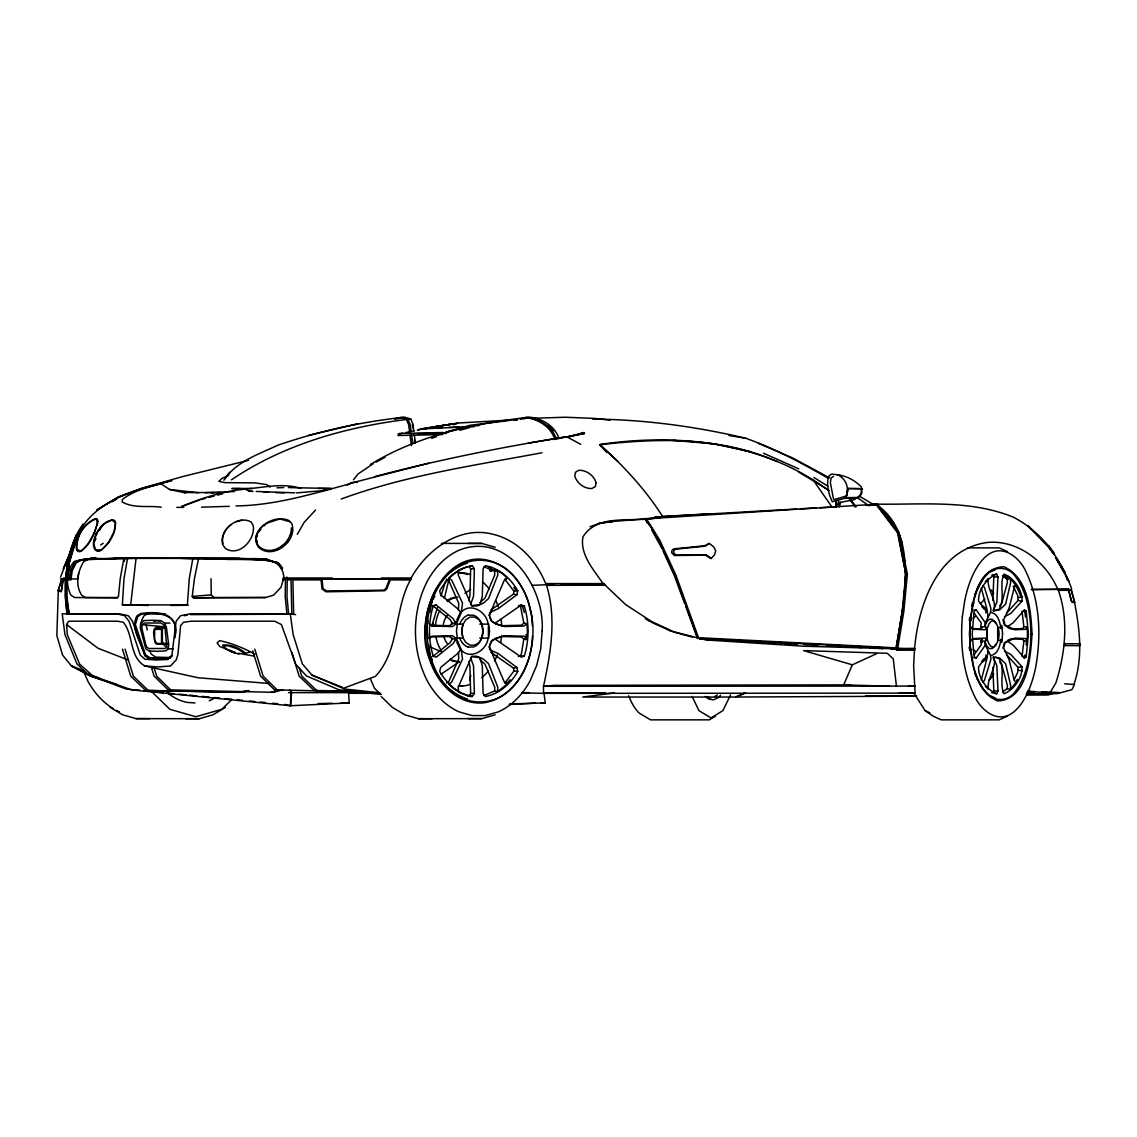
<?xml version="1.0" encoding="UTF-8"?>
<svg xmlns="http://www.w3.org/2000/svg" width="1137" height="1137" viewBox="0 0 1137 1137"><rect width="100%" height="100%" fill="white"/><g stroke="black" fill="none" stroke-linecap="round" stroke-linejoin="round"><path stroke-width="1.5" d="M124.445 561.451L124.459 557.997L88.316 559.106L83.498 561.92C77.586 571.74 75.014 585.072 81.693 595.177L85.261 597.522L117.481 597.522M348.562 692.504L349.215 702.922L290.532 705.75L290.83 691.992M1002.464 691.992L1007.268 688.652L1007.339 685.213L1001.626 664.164L999.693 662.089M847.861 488.37L847.022 495.348L844.962 498.404L846.767 494.95L847.861 488.37L862.173 488.597L860.666 488.995M1007.268 688.652L1010.495 689.292L1010.608 685.213L1005.634 663.695L999.608 658.01L992.971 657.129L996.851 665.685L997.988 690.969L996.623 693.769C986.518 689.605 978.005 677.766 978.587 666.808L987.783 654.486L987.712 651.131M470.59 604.529L473.546 596.285L474.385 568.77L472.225 565.7L469.084 566.652L470.675 568.77L469.894 596.285L468.629 600.649M484.021 695.489L494.623 691.026L494.737 687.26L485.002 664.207L479.956 659.659M257.005 544.282L257.104 541.113M257.26 536.38L257.36 533.225L260.828 529.487M836.292 501.303L835.937 506.875L836.349 501.374M525.877 639.79L526.076 634.56M1008.05 640.017L1011.063 638.895L1022.547 639.292L1023.883 641.14L1027.194 640.813L1027.45 633.934L1027.194 627.055L1023.883 626.729L1022.547 628.576L1011.063 628.974L1008.05 627.851M58.314 590.387L56.85 635.555L62.521 655.011L71.389 665.912L90.733 676.344L116.685 684.474M992.843 600.492L993.837 576.9L992.757 574.981L991.72 575.137M1023.883 641.14L1022.021 656.419L1026.185 656.888L1028.374 633.934L1026.185 610.981L1024.394 609.858L1013.323 622.65L1007.211 626.814L1004.355 624.98L1002.948 619.693M458.467 609.773L458.751 603.349L448.888 580.836L446.429 579.117M987.712 616.737L987.783 613.383L978.587 601.061C978.005 590.103 986.518 578.264 996.623 574.1L997.988 576.9L996.851 602.184L992.971 610.74L998.769 609.617C1005.804 599 998.854 585.072 1003.985 574.1C1014.076 578.264 1022.589 590.103 1022.021 601.061L1010.836 613.383L1004.525 616.737M494.623 691.026L497.551 691.651L497.793 687.189L488.54 663.653L483.452 659.105L476.9 656.291L472.04 656.291L471.272 657.456L458.254 687.189L458.495 691.651L453.336 688.439L448.717 684.048L451.702 682.086L462.532 659.105L461.309 649.781L456.633 638.795L452.398 635.654L431.904 636.208L429.104 638.639M142.082 624.668L141.883 628.264L145.65 644.338L146.9 647.251L148.848 648.502L165.235 648.502L166.826 647.251L165.05 628.264L163.685 624.668L160.772 623.019L144.399 623.019L142.082 624.668L163.373 626.7M427.029 629.528L427.214 626.359M148.35 605.452L122.37 604.898L123.976 578.705L127.6 557.997L153.083 557.698M67.467 579.884L67.58 577.994M495.362 638.326L501.559 636.521L521.442 636.99L523.844 639.037L526.943 638.639L527.412 631.106L526.943 623.588L523.844 623.19L521.442 625.222L501.559 625.705L495.362 623.9M286.822 577.056L286.837 579.017M532.471 635.924C531.746 664.562 515.118 697.123 484.717 702.709C458.495 705.978 437.248 683.678 429.957 660.355C409.874 615.117 450.351 530.752 505.965 568.614A72.029 52.87 88.6 0 1 528.279 601.7L531.675 616.055L532.457 625.933M268.517 683.422L198.051 677.751L144.896 665.984C129.049 657.001 133.853 634.844 123.308 622.309L117.665 621.214L68.646 621.214L66.6 624.583L67.282 634.617L79.675 664.179L92.936 675.947L131.395 689.832L290.532 705.75L291.569 692.234M490.8 567.505L492.193 570.248L491.554 571.044L490.516 571.044L489.194 567.434M847.506 488.683L861.505 488.754L861.235 492.591L859.728 495.661L857.127 497.466L844.905 497.693M861.533 488.91L861.931 492.762L860.254 496.045L857.483 498.006L844.962 498.404M523.844 639.037L521.442 653.533L520.561 655.736L518.401 656.518M903.29 604.685L896.311 648.815L803.958 646.228L705.807 639.946L673.644 631.717L651.6 621.527L625.72 604.657L604.259 584.347L561.223 584.347M903.716 599.583L904.441 591.084M904.725 587.687L905.876 574.086L898.017 532.599L876.428 504.203L645.617 518.87L649.312 524.896M902.408 611.493C906.715 575.208 911.021 528.407 876.641 504.672L870.189 505.141M1006.899 612.815L1018.041 600.492L1017.714 595.617L1014.062 587.943M127.6 557.997L123.961 557.997L120.238 578.634L118.461 596.428L117.31 597.835L74.516 597.522L70.949 595.177C65.548 584.716 66.287 570.376 74.317 561.38L84.664 559.106L157.446 557.841M141.329 624.114L141.67 620.432L143.731 616.112L147.213 613.838L165.235 613.71M987.044 627.539L987.044 640.33M488.398 635.64L488.398 626.586M130.627 605.211L136.127 557.926M63.317 579.017L61.483 590.942L58.371 590.16L61.966 579.017L77.828 578.946L78.666 573.219M66.188 577.056L67.95 562.701L71.688 547.736L76.421 534.788M344.127 688.027L375.466 676.344C400.125 649.625 393.644 609.659 410.883 579.017L283.468 578.946L281.01 587.26L273.576 595.177L265.561 597.522L193.489 597.835L192.224 596.428L194.427 578.634L198.662 557.997M970.799 620.845L971.211 617.547M291.314 527.966C291.925 543.585 270.677 558.196 258.341 545.774C253.835 538.881 257.559 530.112 263.457 525.379M65.69 577.056C67.68 558.509 71.83 539.322 83.086 524.043M65.96 577.056L67.836 562.63M168.148 648.815L168.702 644.821L166.556 628.107L164.652 623.09L160.857 620.589L152.358 620.276L143.958 620.589L140.761 623.09L140.263 628.107L145.82 648.815L148.72 650.847L157.332 651.33L165.831 650.847L168.148 648.815L173.421 648.815M67.126 577.056L69.243 562.63L73.209 547.565M969.264 620.418L969.747 617.192M481.733 638.084L482.841 631.106L481.733 624.128M896.439 647.408L902.124 613.198M69.869 578.946L71.347 570.632L75.44 562.701C87.435 555.595 102.728 559.958 116.102 558.395M457.344 624.128L456.463 631.106L457.344 638.084M1000.93 639.449C999.92 645.432 998.3 653.86 991.336 655.367M1001.669 642.576L1002.322 639.122M428.123 620.816L426.759 627.581L427.995 637.956M429.829 612.36L432.216 600.521M490.772 610.029L513.427 594.168L514.009 591.268L504.814 579.117L507.329 578.179L502.71 573.787L497.551 570.575L494.623 571.2L484.021 566.723M985.907 612.957L986.788 608.579L981.302 588.014M455.781 623.346L453.293 618.798L436.267 605.069L432.842 605.708L449.925 619.423L451.986 622.479L451.474 623.275L455.781 623.346L456.193 621.314M165.846 627.951L156.579 627.951L154.703 629.372L154.49 640.117L157.005 643.485L168.503 643.485M488.981 615.501L490.09 612.289L498.205 608.679L516.838 594.807L517.776 590.799C510.868 578.676 499.385 568.159 485.286 565.7L483.111 568.77L482.287 596.285L480.027 604.529L471.414 605.708M895.899 648.815L896.112 647.877L698.488 637.672L675.947 575.251L659.645 539.961L646.313 518.714L644.665 518.628L647.323 522.906M444.354 598.304L448.774 580.069M469.581 680.438L470.789 675.463M1074.067 684.033C1083.149 657.442 1079.752 628.875 1074.394 601.914L1071.111 589.762M971.638 605.865L972.533 602.539M981.302 679.855L986.788 659.289L985.907 654.912M1002.948 648.175L1004.355 642.888L1007.211 641.055L1013.323 645.219L1024.394 658.01L1026.185 656.888M99.772 530.311L100.61 527.369M71.404 547.892L66.429 564.592L71.205 549.612L60.574 577.056M488.228 637.146C487.475 650.463 469.624 661.194 460.258 648.914M432.842 656.518L449.925 642.789L451.986 639.733L451.474 638.951L455.781 638.88L453.293 643.428L436.267 657.143L433.225 656.205C428.208 640.003 428.208 622.223 433.225 606.021L436.267 605.069M431.733 626.032L437.404 607.67M441.014 595.987L445.661 580.964M1006.899 655.054L1018.041 667.376L1017.714 672.251L1014.062 679.926M1004.525 651.131L1010.836 654.486L1022.021 666.808C1022.589 677.766 1014.076 689.605 1003.985 693.769C998.854 682.797 1005.804 668.869 998.769 658.252L995.728 657.129M840.769 502.256L839.262 506.875L838.537 501.303M77.003 550.01L81.395 550.948L87.876 544.282L94.073 533.225L97.469 523.262L96.304 518.941C83.953 523.091 75.539 537.147 77.003 550.01L80.471 550.948M914.304 649.213L914.603 648.346C918.454 604.969 936.888 550.507 985.992 542.633C1017.103 538.824 1046.296 561.706 1057.765 589.364L1068.496 589.449L1071.566 601.374L1074.508 601.914M489.621 645.262L491.511 640.913L494.837 638.88L521.229 657.143L524.285 656.205C529.288 640.003 529.288 622.223 524.285 606.021L521.229 605.069L518.401 605.708M78.169 534.006L69.357 562.545L66.955 578.946M71.802 547.807L76.463 535.101M73.607 547.409L76.492 539.578M984.969 626.16L986.419 622.252L989.218 619.295L992.26 619.295L995.06 622.252M972.632 606.021L973.883 602.695M389.593 579.017L385.884 588.582L383.695 590.16L326.717 590.942L323.007 588.668L322.069 579.017M1006.785 579.06L1008.107 577.781L1006.785 579.06L1004.468 576.26M895.899 649.284L896.269 648.346M292.564 530.638L287.76 541.923L277.13 550.01L273.69 550.265M974.935 594.424L976.143 591.567M977.365 588.71L983.548 577.866M876.613 653.676L852.324 664.818L843.682 684.886L554.103 685.355L543.5 686.307L543.5 693.357L915.1 693.129L913.636 665.671L914.518 649.284L699.809 638.639M456.818 619.85L460.513 612.289L457.628 608.679L440.659 594.807L439.721 590.799C446.628 578.676 458.112 568.159 472.225 565.7M64.141 566.866L72.413 548.375M63.203 568.898L72.384 548.446M490.772 652.183L513.427 668.044L514.009 670.944L504.814 683.11L507.329 684.048L497.551 691.651M730.565 694.835L722.919 710.639L710.98 717.93L698.957 710.639L692.092 696.412M488.981 646.711L490.09 649.938L498.205 653.533L516.838 667.419L517.776 671.413C510.868 683.536 499.385 694.053 485.286 696.512L483.111 693.456L482.287 665.927L480.027 657.698L471.414 656.518M836.178 506.875L838.609 502.256M992.843 667.376L993.837 690.969L992.757 692.888L991.72 692.731M297.325 534.319L304.147 522.395L315.532 510.087M78.112 534.319C90.093 509.277 116.67 496.499 141.912 488.597M433.083 599.071L434.846 596.186M93.518 542.775L96.005 538.739M1027.365 691.495L1050.062 692.646L1055.847 683.01C1065.369 652.894 1068.951 619.537 1058.021 589.293L1031.529 589.677M254.802 654.145L253.579 656.035L238.329 653.235M456.818 642.362L460.513 649.938L457.628 653.533L440.659 667.419L439.721 671.413C446.628 683.536 458.112 694.053 472.225 696.512L474.385 693.456L473.546 665.927L470.59 657.698M974.267 654.585L981.387 644.58L980.62 641.14L982.155 640.572L981.316 638.895L971.964 639.236M973.556 657.641L976.2 658.01L985.296 645.219L985.04 641.055L980.62 641.14M971.567 640.813L973.158 638.568L985.139 638.099L986.049 639.776L985.196 642.817C985.623 648.943 991.421 653.022 990.867 659.531L984.429 680.495L982.723 682.328M1027.194 627.055L1025.602 629.301L1014.744 629.77L1005.065 625.052L1003.644 619.779L1009.016 608.338L1014.332 587.374L1016.037 585.541L1010.495 578.577L1007.268 579.216L1002.464 575.876M458.552 692.206L467.222 695.489L469.084 695.574L470.675 693.456L469.894 665.927L468.629 661.578M223.875 480.212C236.126 461.565 258.568 454.217 277.854 445.235C318.502 431.193 360.713 421.955 403.45 417.307M225.083 478.563L230.015 472.281L226.519 475.977M353.451 479.814L358.084 473.93L373.135 463.797M711.122 558.551L714.619 554.714L715.67 550.706L713.723 546.94L709.317 543.415L704.457 545.774L673.644 548.901L671.967 550.393L671.654 552.753L674.383 555.496L705.338 555.183L711.122 558.551L706.248 554.785L676.245 555.183L673.559 552.667L673.871 550.55L675.492 549.214L705.366 546.158L709.317 543.415M980.421 603.861L984.813 599.043M720.588 695.204L718.328 697.692L713.539 699.852L708.777 699.127L705.253 696.427M506.732 683.536L510.215 679.755M999.693 605.779L1001.626 603.704L1007.339 582.656L1007.268 579.216M264.296 525.749L266.612 523.262L279.83 518.941L289.892 521.698M995.06 645.617L992.26 648.573L989.218 648.573L986.419 645.617L984.969 641.709M460.258 613.312C469.624 601.032 487.475 611.763 488.228 625.066M985.367 581.547L988.266 578.577C986.589 589.549 997.334 600.151 993.752 610.896L999.608 609.858L1005.634 604.173L1010.608 582.656L1010.495 578.577M1010.495 689.292L1016.037 682.328L1014.332 680.495L1009.016 659.531L1003.644 648.09L1004.07 645.446L1005.065 642.817L1014.744 638.099L1025.602 638.568L1027.194 640.813M231.891 699.44L221.772 709.303L195.834 716.751L169.839 709.303L150.866 690.827M453.336 573.787L448.717 578.179L451.702 580.14L462.532 603.107L461.309 612.445L456.633 623.431L452.398 626.558L431.904 626.018L429.104 623.588M984.685 576.772L989.275 572.423L995.543 569.538M231.252 524.512C224.955 528.975 220.578 536.891 222.681 544.666L225.453 548.517C239.14 557.315 255.612 539.549 253.238 525.621L251.163 522.011C238.358 514.649 219.27 529.302 223.023 543.728M479.956 602.567L485.002 598.019L494.737 574.967L494.623 571.2M526.943 623.588L524.129 626.018L504.572 626.558L495.348 623.431L491.951 621.385L490.516 618.485L489.493 615.657L494.453 603.107L504.345 580.14L507.329 578.179M971.964 628.633L981.316 628.974L982.155 627.297L980.62 626.729L981.387 623.289L974.267 613.284M172.511 655.722L170.024 657.598L159.677 658.465L149.672 657.598L145.479 654.77L135.374 624.583L137.776 616.581L141.258 614.307C158.043 611.706 180.47 613.639 174.657 636.876M521.229 605.069L494.837 623.346L491.511 621.314L489.621 616.95M833.464 476.36L831.133 478.009L830.351 482.642L833.478 498.873L834.146 499.584L845.388 496.286M568.656 436.452L584.617 433.467L566.212 436.992M446.429 683.11L448.888 681.376L458.751 658.877L458.467 652.439M231.479 479.814C284.008 444.197 347.155 426.546 409.633 419.112L410.741 418.956L412.873 423.973L413.797 430.951M465.005 593.301L470.647 589.449M441.071 674.198L459.376 661.691A32.262 24.09 -90 0 1 450.153 659.233M100.639 544.978L103.183 543.259M451.474 638.951L452.441 638.326L449.158 636.521L429.8 636.99M980.62 626.729L985.04 626.814L985.296 622.65L976.2 609.858L974.423 610.981L973.897 613.213L972.22 633.934L973.897 654.656L974.423 656.888L976.2 658.01M454.629 572.977L458.495 570.575L458.254 575.038L471.272 604.756L472.04 605.936L476.9 605.936L483.452 603.107L488.54 598.559L497.793 575.038L497.551 570.575M714.718 696.569L717.362 694.963M715.585 716.083L709.374 719.849L650.591 719.849L639.25 713.126A83.797 29.477 -90 0 1 628.69 695.773M97.37 509.618L118.703 496.826L142.196 488.128L182.503 476.602L248.605 460.3M96.759 510.001L118.092 497.224L141.471 488.683L171.175 480.681M112.066 501.872L116.614 499.186M225.396 707.413L212.804 714.86L199.345 718.712L185.629 718.712M370.207 464.607C417.734 435.528 473.532 423.604 528.236 417.307M376.134 462.134L385.159 457.145M209.293 700.833L215.319 697.734M745.133 692.76L735.781 697.038L582.727 697.038L614.293 692.973M1007.439 716.083L999.224 719.849L941.251 719.849L933.022 716.083L925.106 710.639L913.864 693.03M490.587 570.177L492.193 570.248M228.608 475.437L222.369 478.165L218.83 481.306L224.7 482.642L255.029 482.87L266.669 484.604L270.165 487.091M745.531 693.058L735.781 697.038L916.649 696.171M347.069 485.002L350.21 483.737C312.732 493.742 275.239 505.411 236.055 505.922M1070.741 590.075L1071.523 589.762L1068.283 589.449M399.513 434.959L398.078 435.514L442.606 434.561M458.552 570.021L467.222 566.723M453.379 424.769L457.657 423.191L433.765 426.958L445.846 424.996M341.171 499.029C405.795 475.266 474.555 465.403 541.965 452.753M198.989 500.237L181.579 506.562C201.874 497.963 223.236 491.156 245.279 489.152L249.174 491.184L252.698 491.383L249.174 491.184M590.032 526.715L598.943 523.503L612.9 521.457L644.878 518.87M431.676 438.356L436.608 436.636M244.739 653.676L249.571 652.041M1054.596 692.987L1048.101 695.005L1026.853 695.077M520.448 418.899L524.853 417.549C537.588 418.729 550.763 426.503 554.714 439.138M520.49 419.198L526.374 417.393C539.08 418.558 552.255 426.318 556.235 438.91M523.532 418.956L529.416 417.151C541.994 418.359 555.027 426.034 558.978 438.512M1013.067 586.422L1016.037 585.541M567.761 437.233L584.12 432.529L568.244 436.992M351.617 482.955L428.947 463.114M381.279 696.597L392.393 707.413L404.985 714.86L418.459 718.712L481.775 718.627L495.178 714.789M467.52 563.014C411.352 581.902 411.267 680.097 467.463 699.042M459.675 430.298L469.553 427.64M246.516 690.557L239.935 692.334L145.664 690.457L130.727 676.103L122.469 649.128M249.131 690.557L242.536 692.334L148.265 690.457L133.342 676.103L125.084 649.128M270.919 692.334L280.811 689.676M283.355 689.676L273.477 692.334L168.049 689.832L154.106 676.103L151.491 667.675M143.575 488.157L171.858 480.596M200.567 499.655L205.669 498.304M209.052 497.395L214.154 496.03M217.551 495.135L222.639 493.771M464.393 427.327L445.761 432.216L470.235 425.238L508.807 420.591M567.349 437.077L580.709 444.297M236.34 521.698L241.925 520.277M374.684 476.602C437.674 460.016 501.573 447.139 565.885 436.921M153.779 621.342L156.92 620.589L160.047 621.243M395.022 418.786L400.167 417.549L407.913 419.198L410.159 424.371L411.111 431.378M397.751 418.814L404.63 417.151L410.741 418.956M419.937 429.701L417.336 430.255M394.795 419.056L401.688 417.393L407.913 419.198M308.454 435.428L357.8 423.746M992.757 574.981L996.623 574.1M246.743 488.995L247.44 488.839C264.878 487.29 283.866 482.784 300.751 488.441M564.805 437.233L553.676 439.522M860.723 489.379L862.23 489.066M402.754 433.14L398.078 434.334L399.4 434.405M405.994 432.501L414.095 430.895M838.836 502.71L855.109 499.498M422.594 428.606L459.121 422.964L517.491 419.652M513.427 668.044L516.838 667.419M184.123 615.714L187.292 615.174M190.462 614.62L292.991 614.151M418.331 429.544L452.569 423.973L447.523 424.741M527.909 443.188L566.837 436.679M655.011 517.236L661.279 516.909M776.926 461.537C721.455 436.821 658.977 437.944 599.839 444.766L601.103 445.704C624.256 466.71 645.745 489.862 662.501 516.354C639.392 524.555 598.972 511.039 582.954 536.906C579.486 555.268 595.347 571.541 603.704 584.66M476.147 425.863L479.572 425.366M848.984 500.28L850.59 500.053M973.556 610.228L976.2 609.858M1018.041 667.376L1022.021 666.808M865.996 505.297L877.139 503.975L899.04 532.599L907.369 574.157L903.83 611.493L897.562 649.369L895.785 649.284L902.209 611.493L905.805 574.086L897.519 532.67L875.717 503.975M867.346 505.297L877.139 503.975M869.791 505.354L876.002 504.515M524.285 606.021L520.561 606.49L523.844 623.19M514.009 591.268L517.776 590.799M599.199 523.105L612.9 521.457L606.575 521.67M866.636 505.382L876.428 504.203M1026.185 610.981L1022.021 611.45L1023.883 626.729M88.174 559.333L81.111 560.115L76.25 562.787L72.256 570.632L70.92 579.884L66.728 579.884L66.927 596.897L69.073 613.923L66.429 596.982L66.33 579.884L65.562 579.884L65.605 596.982L66.984 614.079L65.264 596.897L65.335 579.884L62.933 579.884L61.171 591.808L58.044 590.785L61.512 579.884L62.336 579.884M514.023 420.065L517.491 419.724M1018.311 597.536L1022.461 597.138M357.501 482.173L350.537 482.799L351.489 482.87M654.955 517.065L796.767 508.978M95.849 550.166L101.847 549.612L108.711 542.235L114.098 531.647L115.562 522.949L111.966 519.964L104.149 523.816L96.673 533.068L93.532 543.571L95.849 550.166L99.246 551.104M296.473 492.918L327.428 490.218M170.593 657.556L155.741 657.129L151.377 654.301L149.402 650.463M601.814 583.722L603.676 583.565L605.509 585.143L546.798 585.37L546.144 583.565L603.676 583.565M192.224 596.428L211.255 594.864L213.941 597.522L265.916 597.522M420.534 429.004L466.795 426.73M421.301 429.232L426.546 428.82M437.02 427.995L442.265 427.583M645.12 518.714L660.199 517.534M170.01 658.224L149.459 658.224L144.996 655.239C141.628 643.087 129.831 628.477 136.994 615.884L140.732 613.525C159.464 610.853 180.214 613.042 174.899 637.715M532.102 585.342L554.43 584.375M220.123 492.52L211.368 492.847M661.791 516.553L710.497 513.768M90.69 557.983L95.835 557.684M800.292 508.793L816.139 507.912M819.663 507.713L835.496 507.074M168.248 659.474L149.97 659.318L144.882 655.878L132.46 621.214L128.31 615.714L120.693 614.079L67.097 614.151M509.191 704.514L535.428 703.192M205.214 492.705L234.421 491.525M277.044 487.816L283.738 487.574M531.363 418.331L565.146 417.236L594.907 418.416L610.128 420.193M201.533 507.187L229.276 506.32M105.599 558.793L79.491 560.115L74.63 562.787L70.636 570.632L69.144 577.994L63.53 577.994M509.93 703.888L545.263 702.922L543.898 692.504M449.016 427.413L459.163 427.171M318.204 703.59L332.288 703.234M341.1 703.007L349.215 702.922M158.214 557.926L103.879 558.793M908.321 686.179L915.1 686.066L543.5 686.307C550.777 652.936 556.86 617.817 546.286 584.432M114.439 558.395L205.001 558.395M193.489 597.835L213.941 597.522M1058.021 589.293L1068.311 589.137M1026.171 693.911L1057.467 693.598L1071.893 689.676L1074.479 684.573L1064.701 683.792M443.132 432.529L399.243 433.467M417.208 433.709L446.571 433.396M183.824 507.386L176.818 507.372M171.033 605.452L188.273 605.239M876.769 504.132C922.249 504.842 969.918 499.498 1013.081 517.065C1041.478 531.391 1061.148 559.305 1071.608 588.739M897.022 649.369L900.49 649.326M605.254 693.03L543.557 693.172M252.258 488.441L231.849 488.526L240.561 488.526M184.578 492.591L214.083 492.52M323.931 489.308L331.023 489.308M468.003 543.429L481.718 543.429L495.178 547.281M967.843 547.863L999.224 547.863L1007.439 551.63M470.675 568.77L474.385 568.77M993.837 576.9L997.988 576.9M332.345 577.994L283.141 577.994L283.028 579.884L285.415 579.884L285.202 596.897L286.922 613.923L288.656 613.838L286.993 596.982L287.206 579.884L291.029 579.884L291.825 614.079L293.673 614.236L292.891 579.884L321.06 579.884L322.041 588.98L325.978 591.808L384.619 590.785L386.864 588.824L390.275 579.884L410.514 579.955L411.495 577.994L381.236 577.994M60.36 579.017L63.729 579.017M1031.287 589.364L1057.765 589.364M140.348 690.415L126.264 689.05L88.615 675.008L76.961 663.866L64.965 634.617L62.194 613.838L116.912 613.838L124.672 615.714L129.064 621.285L140.292 655.083L145.024 659.247L156.394 659.872L167.764 659.247L171.914 655.083L176.121 621.285L180.499 615.714L190.263 613.838L289.239 613.838L295.648 614.62M468.003 615.188L473.333 615.188A16.202 12.095 -90 0 1 481.647 624.057M164.652 623.09L169.939 623.09M455.155 624.128L462.93 624.128L461.821 631.106L462.93 638.084L455.155 638.084M479.8 624.128L488.683 624.128L489.564 631.106L488.683 638.084L479.743 638.084M166.059 627.326L156.48 627.326L154.334 628.889L153.552 632.428L155.129 642.86L156.892 644.11L167.011 644.11M154.703 629.372L161.667 629.372M468.003 647.024L473.333 647.024A16.202 12.095 -90 0 0 481.647 638.17M894.592 649.284L891.11 649.099M459.376 661.691L457.699 661.691A32.262 24.09 -90 0 1 451.46 660.583M993.837 690.969L997.988 690.969M288.5 692.646L369.056 692.646M522.11 692.646L529.188 692.646M1050.062 692.646L1059.272 692.646L1041.677 691.893M349.144 693.314L379.133 693.3M470.675 693.456L474.385 693.456M865.57 695.872L916.564 695.872M540.672 702.922L545.263 702.922M110.019 707.257L122.611 714.789L136.028 718.627L149.729 718.627M418.459 718.712L432.159 718.712M468.06 718.627L481.775 718.627M284.307 492.847L275.595 492.634M441.426 543.387L481.718 543.429M136.028 718.627L199.345 718.712M288.443 487.574L332.004 488.484M318.218 488.441L330.654 488.498M294.199 578.946L410.556 579.017C425.949 550.55 458.68 525.479 492.435 534.163C517.832 539.862 536.778 560.967 545.973 584.432M899.395 693.001L915.1 693.129M204.134 558.637L267.977 560.115L278.352 562.787L282.573 568.017M221.829 558.793L156.75 557.926M219.938 558.551C239.452 563 282.587 547.736 284.023 578.946M176.349 558.082C209.975 560.299 244.711 554.856 277.641 562.701M178.893 557.713L194.583 557.897M239.822 558.395L192.92 557.997L189.282 578.705L187.378 604.898L122.37 604.898M850.647 685L843.682 684.886L889.432 686.179M359.448 691.367L314.068 690.457L299.13 676.103L291.911 652.496M260.373 558.835L267.223 558.992M521.67 692.845L543.5 693.357M470.761 426.73L474.157 426.801M429.8 625.222L449.158 625.705L452.441 623.9L451.474 623.275M369.312 692.078L274.514 689.832L260.586 676.103L252.727 650.819M592.548 419.041C644.309 419.553 695.673 426.403 746.014 438.328C774.794 448.589 801.94 463.072 828.319 478.364M256.18 491.44L294.71 492.847M161.255 507.187C148.563 505.382 133.697 508.722 122.227 501.929L122.256 499.584C133.313 490.843 147.54 487.29 160.942 483.737L169.512 489.464L185.331 492.918M1027.592 691.282L1034.642 691.58M699.568 639.008L710.199 639.562M717.276 639.932L731.446 640.685M740.315 641.14L752.708 641.794M761.563 642.263L775.747 643.002M784.601 643.457L796.994 644.11L784.715 643.457M251.888 559.333L266.669 560.115L277.044 562.787L282.317 569.324M699.255 638.482L797.208 643.713M700.449 638.951L712.743 639.605M716.253 639.79L733.806 640.728M739.064 641.012L754.869 641.851M761.889 642.234L775.931 642.988M804.015 644.48L817.915 645.219M826.841 645.674L840.883 646.427M847.904 646.797L861.945 647.536M870.203 647.991L883.008 648.644M263.258 491.966L268.545 492.25M194.981 702.95L186.98 702.396A72.583 54.192 -90 0 1 167.437 692.788M291.342 578.946L292.408 579.017M144.896 665.984L157.801 666.936L170.465 665.984L176.235 659.957L177.94 654.301L180.584 625.677L183.512 622.309L191.016 621.214L274.713 621.214L281.436 624.583L295.648 664.179L306.507 675.947L339.025 689.832L381.151 694.437M673.232 440.374L714.647 443.97L750.576 451.815M1018.311 670.333L1022.461 670.731M143.873 690.756L150.908 691.438M156.195 691.95L163.231 692.632M166.755 692.973L173.805 693.655M179.092 694.167L186.127 694.849M189.652 695.19L196.701 695.872M201.974 696.384L209.023 697.066M214.31 697.578L219.583 698.104M224.87 698.615L231.92 699.298M237.192 699.809L242.479 700.321M249.529 701.003L254.802 701.515M260.089 702.026L265.376 702.538M272.411 703.22L277.698 703.732M1026.825 692.859L1037.086 693.911M379.857 692.746L344.738 689.05L311.893 675.008L302.343 663.866L293.147 634.617L290.376 614.62M837.202 474.712L831.602 474.086L828.816 476.048C825.903 484.291 828.731 494.311 832.298 501.772L844.549 498.319C850.888 490.758 846.212 477.91 837.202 474.712C846.454 475.834 855.152 480.397 861.533 487.19M169.512 489.464L198.364 492.719M514.009 670.944L517.776 671.413M520.561 655.736L524.285 656.205M1018.041 600.492L1022.021 601.061M729.002 435.499L746.014 438.328M513.427 594.168L516.838 594.807M467.563 695.83L471.002 696.569M994.036 693.186L996.623 693.769M284.747 704.414L290.532 705.75M673.005 631.845L692.547 637.161M238.969 654.23L229.773 651.089L225.297 648.573L222.625 645.134C230.598 644.011 239.196 648.033 245.379 652.965M235.132 652.311L219.754 646.541L217.11 642.86L219.683 640.657C231.465 643.116 242.877 647.72 253.466 653.42M852.324 664.818L803.603 650.62L887.244 653.292L893.27 658.934L896.468 686.378M469.084 695.574L472.225 696.512M991.336 612.502C998.3 614.008 999.92 622.436 1000.93 628.42M94.073 533.225L97.029 534.219M90.633 675.023L98.763 677.851M758.45 443.359L792.603 457.941L829.541 477.91M127.586 659.787L98.038 648.261L66.6 624.583M84.337 670.972L71.389 665.912L88.999 674.454M763.581 453.237L798.828 468.913M311.709 675.108L342.507 687.373M229.518 650.847L234.634 652.965M431.008 647.308L440.715 651.529M995.443 698.09L989.275 695.29L984.713 690.87M651.075 622.081L671.37 631.405M925.106 710.639L929.853 712.828M493.828 569.239L496.826 570.788M828.759 490.63C763.865 442.08 678.164 432.813 599.881 444.453L606.902 452.171M873.202 504.444L859.345 496.102M798.629 471.969L829.029 490.402M706.759 696.569L710.753 698.971M813.85 477.469L827.75 486.096M166.03 646.626L164.254 645.518L163.472 643.087M888.736 519.566L893.142 522.324L902.423 543.259M645.233 618.613L649.511 621.37M507.329 684.048L504.345 682.086L494.453 659.105L489.493 646.555L490.516 643.741L491.951 640.842L495.348 638.795L504.572 635.654L524.129 636.208L526.943 638.639M857.611 497.85L869.236 505.894M547.636 425.323L553.719 430.824M225.851 648.971L223.335 645.83L228.452 645.83L237.647 648.971L243.872 652.965L244.085 654.23M606.874 452.412L599.839 444.766L617.874 461.466M316.669 690.457L301.746 676.103L299.159 667.675M380.852 694.522L374.528 688.354L370.335 678.633M277.073 689.832L263.144 676.103L254.773 649.128M170.593 689.832L156.664 676.103L154.049 667.675M985.367 686.322L988.266 689.292C986.589 678.32 997.334 667.717 993.752 656.973M599.839 444.766L607.144 452.469M876.641 504.672L893.142 522.324M982.723 585.541L984.429 587.374L990.867 608.338C991.421 614.847 985.623 618.926 985.196 625.052L986.049 628.093L985.139 629.77L973.158 629.301L971.567 627.055M1005.975 577.241L1007.553 579.06M1004.81 575.464L1007.126 578.179M289.665 689.96L291.925 692.646M1006.785 576.388L1008.334 578.264M278.736 564.023L282.004 567.988M1061.461 567.889L1063.01 569.765M1006.572 575.919L1008.107 577.781M851.556 501.289L855.948 506.875L850.647 499.882M513.839 587.346L515.942 590.174M850.149 499.882L855.052 506.875M813.04 479.814L831.986 507.031M983.576 689.761L977.251 678.988M1052.777 553.094L1049.025 547.238L1050.886 550.18M1055.577 557.485L1063.081 569.211M1055.534 557.542L1064.829 572.281L1055.875 557.642M651.757 530.013L661.663 548.006M653.008 530.922L658.565 539.961L674.881 575.336L698.047 638.539M1054.084 554.714L1048.698 545.931L1027.962 525.692L1053.928 552.753L1048.698 545.931L1050.474 549M1056.671 559.759L1069.078 581.291M1062.782 569.694L1064.445 572.664M491.554 571.044L490.104 568.301L489.123 568.301L490.516 571.044M432.33 659.957L430.042 655.267L428.82 644.878M663.141 551.218L674.269 575.336L684.659 603.534M83.797 671.768L87.776 680.992A86.142 64.312 -90 0 0 113.302 708.649M406.392 419.354L408.581 424.527L409.547 431.563M974.85 673.275L976.043 676.131M492.264 652.524L493.529 655.822M432.771 622.82L434.021 626.117M1058.121 589.364L1058.49 590.316L1068.723 590.316L1071.182 600.507L1072.049 602.226L1074.778 602.539L1071.523 590.544M685.881 606.86L697.507 638.383M697.095 636.891L697.464 637.914L687.984 610.313M1065.753 575.407L1067.416 580.296M522.395 605.865L524.256 612.417M455.781 638.88L456.193 640.913M1001.669 625.293L1002.322 628.747M981.7 639.122L982.368 642.576M146.261 624.938L147.199 629.997M969.193 647.294L969.69 650.492M410.016 435.087L411.466 445.633M411.594 434.888L412.774 443.657M414.266 434.448L415.417 443.174M412.404 424.371L412.859 427.81M414.451 439.877L414.906 443.316M211.041 578.705L211.255 594.864M162.378 627.951L162.378 643.485M161.539 627.951L161.539 643.485M119.513 711.876A86.142 64.312 -90 0 1 116.386 710.383M981.913 606.803A28.837 13.402 -90 0 1 984.031 608.92M984.031 658.863A28.837 13.402 -90 0 1 981.913 660.995M991.137 589.932A50.767 23.593 -90 0 1 993.695 593.613M993.695 674.17A50.767 23.593 -90 0 1 988.934 680.267M982.794 606.049A28.837 13.402 -90 0 1 987.484 611.024M987.484 656.774A28.837 13.402 -90 0 1 982.794 661.748M975.191 651.075A17.78 8.272 -90 0 1 973.201 649.298M973.201 618.485A17.78 8.272 -90 0 1 975.191 616.709M996.14 644.011A2.686 1.251 -90 0 1 994.733 645.262M994.733 622.522A2.686 1.251 -90 0 1 996.14 623.772M1026.455 641.495A61.668 28.667 -90 0 1 1026.214 644.906M1024.934 655.04A61.668 28.667 -90 0 1 1024.295 658.479M1017.331 679.443A61.668 28.667 -90 0 1 1015.639 682.513M1007.68 575.976A61.654 28.652 -90 0 1 1010.182 578.193M1016.037 586.081A61.654 28.652 -90 0 1 1020.927 596.953M1024.451 610.157A61.654 28.652 -90 0 1 1025.602 617.206M970.685 651.203A61.469 28.567 -90 0 1 970.287 647.848M447.04 600.492A32.262 24.09 -90 0 1 456.122 597.223M441.483 651.018A32.262 24.09 -90 0 1 436.111 637.772M435.414 626.046A32.262 24.09 -90 0 1 439.877 610.455M447.324 601.473A32.262 24.09 -90 0 1 457.813 597.223M482.927 582.172A56.807 42.424 -90 0 1 489.365 589.25M496.116 601.018A56.807 42.424 -90 0 1 498.319 606.916M501.147 619.537A56.807 42.424 -90 0 1 501.73 626.132M501.502 636.009A56.807 42.424 -90 0 1 500.65 642.533M497.281 654.926A56.807 42.424 -90 0 1 494.652 660.967M488.384 670.873A56.807 42.424 -90 0 1 481.761 677.666M470.348 684.303A56.807 42.424 -90 0 1 459.376 686.236M459.376 572.607A56.807 42.424 -90 0 1 470.348 574.54M447.182 643.499A19.897 14.866 -90 0 1 443.728 636.223M443.345 624.27A19.897 14.866 -90 0 1 447.182 615.344M458.154 572.65A56.807 42.424 -90 0 1 467.563 574.54M462.901 685.597A56.807 42.424 -90 0 1 458.154 686.194M459.803 624.057A16.202 12.095 -90 0 1 468.117 615.188M468.117 647.024A16.202 12.095 -90 0 1 459.803 638.17M256.067 536.124L255.953 541.852L258.056 546.712C272.24 561.195 298.406 540.914 291.655 523.262L288.144 520.121C275.666 515.63 260.06 523.489 256.067 536.124M896.482 648.502L896.411 650.151L914.674 650.222L914.816 648.346L896.482 648.502M93.66 541.141L93.476 545.931L94.669 549.37L97.015 551.019L100.155 550.791C109.237 544.381 116.571 532.642 115.292 521.3L113.529 519.893C102.898 520.575 95.977 531.661 93.66 541.141M970.032 622.493L970.032 645.375L973.684 666.964A68.419 31.808 -90 0 0 984.912 691.125C992.075 702.268 1008.377 702.268 1015.554 691.125A68.419 31.808 90 0 0 1026.782 666.964C1032.169 645.375 1032.169 622.493 1026.782 600.904A68.419 31.808 -90 0 0 1015.554 576.743C1008.377 565.601 992.075 565.601 984.912 576.743A68.419 31.808 90 0 0 973.684 600.904L970.032 622.493M1002.55 633.934L1002.067 640.33L997.689 640.33L997.689 627.539L1002.067 627.539L1002.55 633.934M1032.041 633.778C1030.577 656.575 1027.905 699.823 997.49 700.96C973.059 689.662 970.7 657.413 969.42 633.778C970.998 610.981 973.599 567.946 1003.957 566.738C1028.402 577.937 1030.79 610.185 1032.041 633.778M962.371 616.496C960.225 643.3 962.556 671.256 974.352 695.773C980.421 709.673 997.22 723.885 1012.172 713.126A83.797 38.956 90 0 0 1035.594 667.774C1041.378 635.896 1040.099 601.615 1026.114 571.939C1020.031 558.04 1003.232 543.813 988.295 554.586A83.797 38.956 90 0 0 964.872 599.938L962.371 616.496M1064.658 643.713L1064.559 645.603L1080.15 645.674L1080.051 643.798L1064.658 643.713M427.739 618.798C425.792 634.972 427.81 651.572 434.064 666.637A69.101 51.591 -90 0 0 453.507 692.675C468.586 705.039 491.411 705.039 506.505 692.675A69.101 51.591 -90 0 0 525.948 666.637C535.3 644.153 535.3 618.073 525.948 595.589A69.101 51.591 -90 0 0 506.505 569.552C491.411 557.187 468.586 557.187 453.507 569.552A69.101 51.591 -90 0 0 434.064 595.589L430.141 606.803L427.739 618.798M542.15 630.879L540.743 648.673L536.636 665.614L530.027 680.992A86.142 64.312 -90 0 1 498.29 711.876L485.286 715.571L472.111 715.571L459.106 711.89A86.142 64.312 90 0 1 427.37 680.992C411.48 650.165 411.466 611.905 427.37 581.078A86.142 64.312 90 0 1 459.106 550.18C507.415 530.922 544.978 587.644 542.15 630.879M987.357 628.178C986.461 634.474 986.22 642.334 991.521 646.811L994.207 646.811C1000.716 640.387 1000.716 627.482 994.207 621.058L991.521 621.058L989.076 623.616L987.357 628.178M462.745 624.838L461.693 631.106L462.745 637.388L465.729 642.405L470.064 645.148L474.811 645.148L479.146 642.405C484.348 635.981 484.348 626.231 479.146 619.821L474.811 617.078L470.064 617.078L465.729 619.821L462.745 624.838M596.058 482.713L595.333 486.565L591.88 488.526C584.219 488.825 576.971 483.31 574.768 476.048L575.549 472.21L578.946 470.249C586.521 470.135 593.955 475.394 596.058 482.713M97.881 521.3C95.181 532.642 90.235 545.476 79.888 551.729L77.714 551.26L76.35 548.83C75.738 536.337 83.911 523.702 95.281 518.714L97.327 519.112L97.881 521.3M651.046 526.872L645.532 519.112L653.676 531.107L663.141 548.986L651.046 526.872"/></g></svg>
